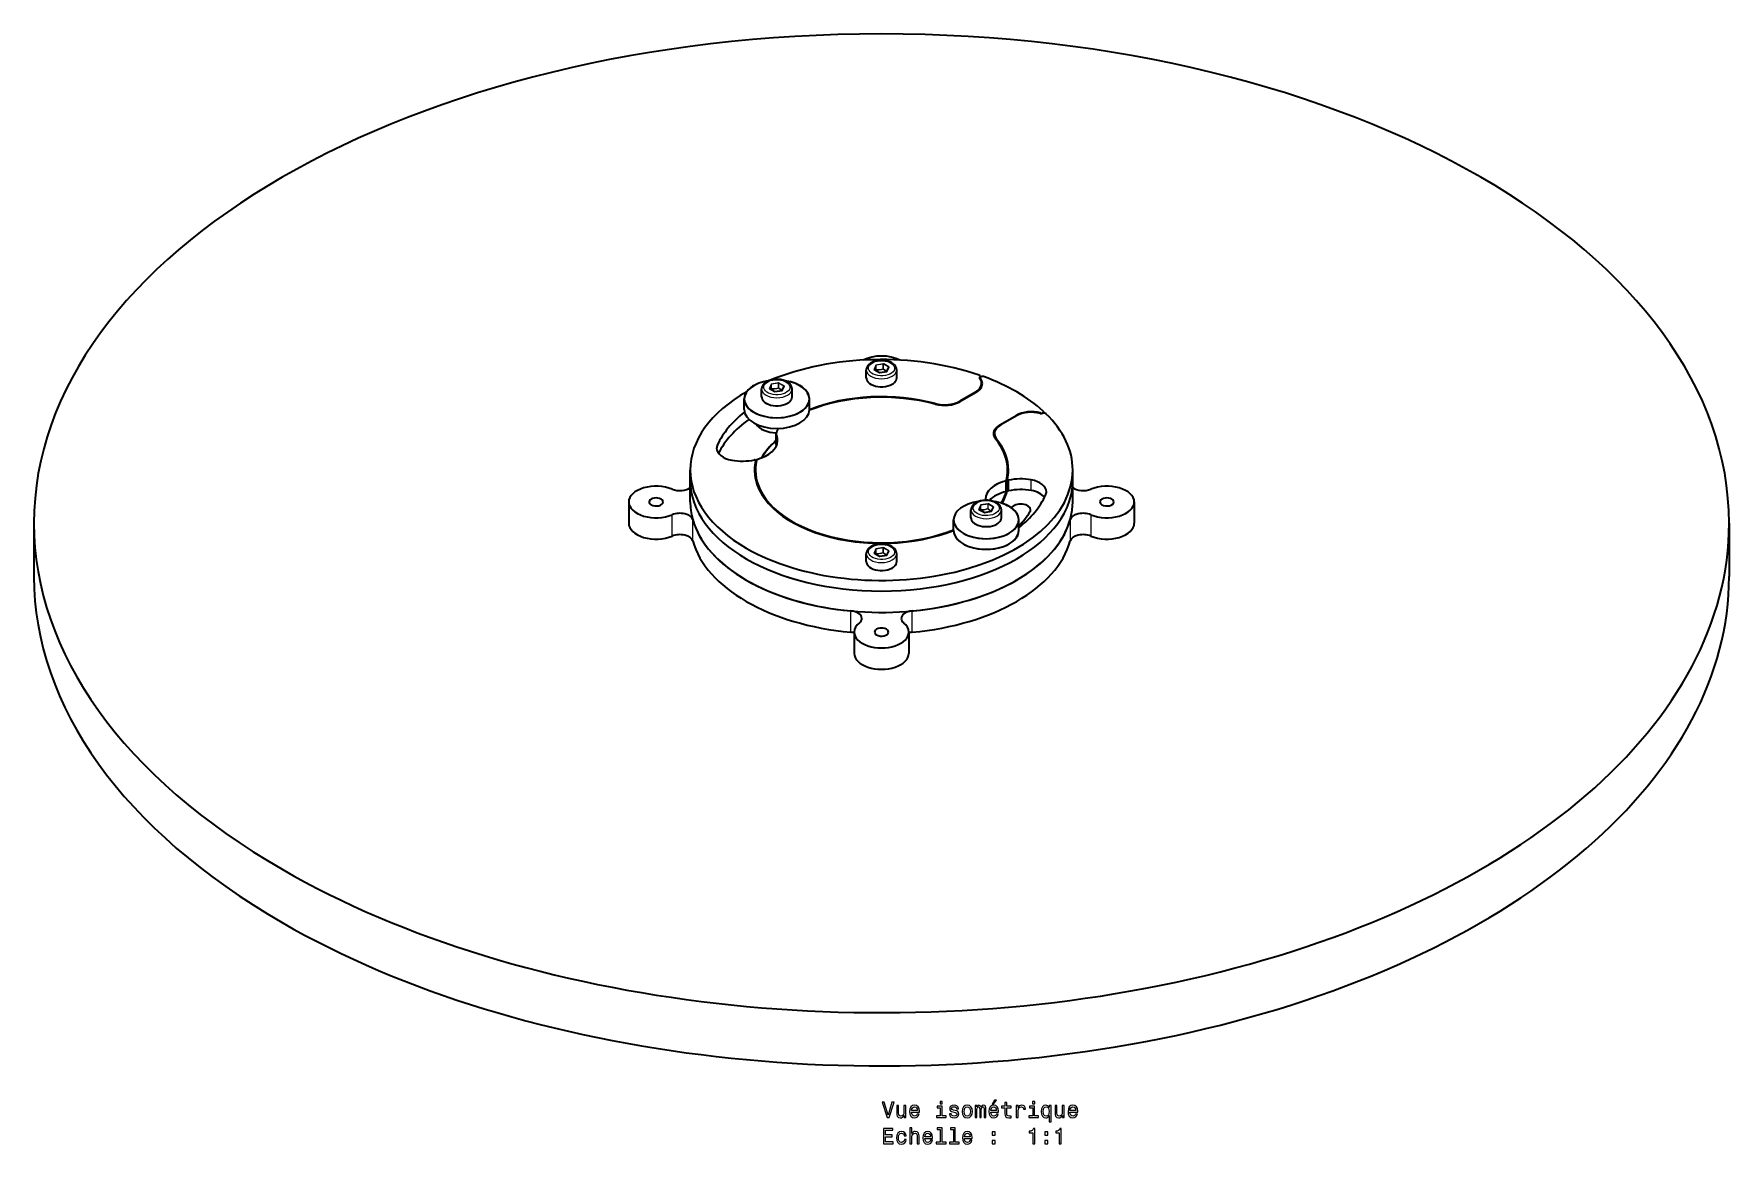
# Model space of a CAD drawing. Extents: x 194 to 4081, y 5 to 1057.
# Drawn here: x 973.5 to 1363.6, y 801.6 to 1057 of the extents above; entities that cross this region are included whole.
import ezdxf

# ---------------------------------------------------------------- set-up
doc = ezdxf.new("R2010")
doc.units = 0

msp = doc.modelspace()

# ---------------------------------------------------------------- linework, layer by layer
at = {"color": 7, "lineweight": 35, "ltscale": 0.044908}
for p, q in [((1165.05, 977.91), (1165.05, 979.7)), ((1172.05, 977.91), (1172.05, 979.7)), ((1196.14, 945.72), (1196.14, 947.52)), ((1172.05, 935.64), (1172.05, 937.43))]:
    msp.add_line(p, q, dxfattribs=at)
at = {"color": 7, "lineweight": 13, "ltscale": 0.025734}
for p, q in [((1167.27, 980.81), (1166.84, 979.88)), ((1167.32, 980.76), (1166.89, 979.83)), ((1169.83, 979.41), (1170.27, 980.35)), ((1143.19, 976.44), (1142.75, 975.5)), ((1145.75, 975.04), (1146.18, 975.97)), ((1191.41, 948.58), (1190.97, 947.64)), ((1193.92, 947.23), (1194.35, 948.16)), ((1167.32, 938.49), (1166.89, 937.56)), ((1169.83, 937.14), (1170.27, 938.08))]:
    msp.add_line(p, q, dxfattribs=at)
at = {"color": 7, "lineweight": 13, "ltscale": 0.034178}
for p, q in [((1166.87, 979.82), (1168.05, 979.14)), ((1170.24, 980.4), (1169.06, 981.09)), ((1142.78, 975.45), (1143.96, 974.77)), ((1146.12, 975.97), (1144.94, 976.65)), ((1146.16, 976.03), (1144.97, 976.71)), ((1194.33, 948.22), (1193.14, 948.9)), ((1190.95, 947.64), (1192.14, 946.95)), ((1166.87, 937.55), (1168.05, 936.87)), ((1170.24, 938.13), (1169.06, 938.82))]:
    msp.add_line(p, q, dxfattribs=at)
at = {"color": 7, "lineweight": 35, "ltscale": 0.000190735}
for p, q in [((1166.89, 979.82), (1166.88, 979.83)), ((1190.98, 947.64), (1190.97, 947.64)), ((1166.89, 937.55), (1166.88, 937.56))]:
    msp.add_line(p, q, dxfattribs=at)
at = {"color": 7, "lineweight": 35, "ltscale": 0.034178}
for p, q in [((1166.89, 979.82), (1168.07, 979.14)), ((1190.98, 947.64), (1192.16, 946.96)), ((1166.89, 937.55), (1168.07, 936.87))]:
    msp.add_line(p, q, dxfattribs=at)
at = {"color": 7, "lineweight": 13, "ltscale": 0.002934}
msp.add_line((1167.32, 979.71), (1167.28, 979.59), dxfattribs=at)
at = {"color": 7, "lineweight": 13, "ltscale": 0.026366}
for p, q in [((1167.32, 979.71), (1167.32, 980.76)), ((1167.36, 979.73), (1167.36, 980.78)), ((1168.97, 979.98), (1168.97, 981.03)), ((1143.23, 975.34), (1143.23, 976.39)), ((1143.27, 975.36), (1143.27, 976.41)), ((1144.89, 975.61), (1144.89, 976.66)), ((1144.94, 975.6), (1144.94, 976.65)), ((1191.44, 947.54), (1191.44, 948.6)), ((1193.06, 947.79), (1193.06, 948.85)), ((1167.36, 937.46), (1167.36, 938.51)), ((1168.97, 937.71), (1168.97, 938.76))]:
    msp.add_line(p, q, dxfattribs=at)
at = {"color": 7, "lineweight": 13, "ltscale": 0.002601}
for p, q in [((1167.35, 979.67), (1167.32, 979.58)), ((1191.44, 947.49), (1191.4, 947.39)), ((1167.35, 937.4), (1167.32, 937.31))]:
    msp.add_line(p, q, dxfattribs=at)
at = {"color": 7, "lineweight": 13, "ltscale": 0.040914}
for p, q in [((1168.96, 981.1), (1167.34, 980.85)), ((1168.97, 981.03), (1167.36, 980.78)), ((1168.15, 979.12), (1169.76, 979.37)), ((1144.87, 976.73), (1143.26, 976.48)), ((1144.89, 976.66), (1143.27, 976.41)), ((1144.06, 974.75), (1145.68, 975)), ((1193.05, 948.92), (1191.43, 948.67)), ((1193.06, 948.85), (1191.44, 948.6)), ((1192.23, 946.94), (1193.85, 947.19)), ((1168.96, 938.83), (1167.34, 938.58)), ((1168.97, 938.76), (1167.36, 938.51)), ((1168.15, 936.85), (1169.76, 937.1))]:
    msp.add_line(p, q, dxfattribs=at)
at = {"color": 7, "lineweight": 35, "ltscale": 0.040914}
for p, q in [((1168.14, 979.13), (1169.76, 979.38)), ((1144.05, 974.76), (1145.67, 975.01)), ((1168.14, 936.86), (1169.76, 937.11))]:
    msp.add_line(p, q, dxfattribs=at)
at = {"color": 7, "lineweight": 13, "ltscale": 0.001325}
msp.add_line((1168.97, 979.98), (1168.99, 979.93), dxfattribs=at)
at = {"color": 7, "lineweight": 13, "ltscale": 0.001083}
msp.add_line((1169.03, 979.9), (1168.99, 979.93), dxfattribs=at)
at = {"color": 7, "lineweight": 13, "ltscale": 0.034175}
for p, q in [((1170.21, 980.34), (1169.02, 981.02)), ((1194.29, 948.16), (1193.11, 948.84)), ((1170.21, 938.07), (1169.02, 938.75))]:
    msp.add_line(p, q, dxfattribs=at)
at = {"color": 7, "lineweight": 13, "ltscale": 0.026364}
for p, q in [((1169.02, 979.97), (1169.02, 981.02)), ((1191.41, 947.52), (1191.41, 948.58)), ((1193.11, 947.79), (1193.11, 948.84)), ((1167.32, 937.44), (1167.32, 938.49)), ((1169.02, 937.7), (1169.02, 938.75))]:
    msp.add_line(p, q, dxfattribs=at)
at = {"color": 7, "lineweight": 13, "ltscale": 0.001072}
for p, q in [((1169.05, 979.94), (1169.02, 979.97)), ((1169.05, 937.67), (1169.02, 937.7))]:
    msp.add_line(p, q, dxfattribs=at)
at = {"color": 7, "lineweight": 35, "ltscale": 0.025734}
for p, q in [((1169.79, 979.39), (1170.22, 980.33)), ((1145.7, 975.02), (1146.14, 975.96)), ((1193.87, 947.21), (1194.31, 948.14)), ((1169.79, 937.12), (1170.22, 938.06))]:
    msp.add_line(p, q, dxfattribs=at)
at = {"color": 7, "lineweight": 13, "ltscale": 0.001213}
for p, q in [((1170.21, 980.29), (1170.21, 980.34)), ((1146.12, 975.92), (1146.12, 975.97)), ((1194.29, 948.11), (1194.29, 948.16)), ((1170.21, 938.02), (1170.21, 938.07))]:
    msp.add_line(p, q, dxfattribs=at)
at = {"color": 7, "lineweight": 35, "ltscale": 0.044907}
for p, q in [((1140.97, 973.54), (1140.97, 975.33)), ((1147.97, 973.54), (1147.97, 975.33)), ((1189.14, 945.72), (1189.14, 947.52)), ((1165.05, 935.64), (1165.05, 937.43))]:
    msp.add_line(p, q, dxfattribs=at)
at = {"color": 7, "lineweight": 13, "ltscale": 0.025736}
for p, q in [((1143.23, 976.39), (1142.8, 975.46)), ((1191.36, 948.63), (1190.93, 947.69)), ((1167.27, 938.54), (1166.84, 937.61))]:
    msp.add_line(p, q, dxfattribs=at)
at = {"color": 7, "lineweight": 35, "ltscale": 0.000191654}
msp.add_line((1142.8, 975.45), (1142.8, 975.46), dxfattribs=at)
at = {"color": 7, "lineweight": 35, "ltscale": 0.034175}
msp.add_line((1142.8, 975.45), (1143.99, 974.77), dxfattribs=at)
at = {"color": 7, "lineweight": 13, "ltscale": 0.002935}
for p, q in [((1143.23, 975.34), (1143.2, 975.22)), ((1191.41, 947.52), (1191.37, 947.41)), ((1167.32, 937.44), (1167.28, 937.33))]:
    msp.add_line(p, q, dxfattribs=at)
at = {"color": 7, "lineweight": 13, "ltscale": 0.0026}
msp.add_line((1143.27, 975.3), (1143.23, 975.2), dxfattribs=at)
at = {"color": 7, "lineweight": 13, "ltscale": 0.001324}
for p, q in [((1144.89, 975.61), (1144.91, 975.56)), ((1193.06, 947.79), (1193.08, 947.74)), ((1168.97, 937.71), (1168.99, 937.66))]:
    msp.add_line(p, q, dxfattribs=at)
at = {"color": 7, "lineweight": 13, "ltscale": 0.001084}
for p, q in [((1144.94, 975.53), (1144.91, 975.56)), ((1169.03, 937.63), (1168.99, 937.66))]:
    msp.add_line(p, q, dxfattribs=at)
at = {"color": 7, "lineweight": 13, "ltscale": 0.001073}
msp.add_line((1144.97, 975.57), (1144.94, 975.6), dxfattribs=at)
at = {"color": 7, "lineweight": 13, "ltscale": 0.010739}
msp.add_line((1191.17, 978.14), (1191.17, 977.71), dxfattribs=at)
at = {"color": 7, "lineweight": 35, "ltscale": 0.017064}
msp.add_line((1191.24, 978.29), (1191.24, 977.61), dxfattribs=at)
at = {"color": 7, "lineweight": 35, "ltscale": 0.008911}
msp.add_line((1191.27, 977.93), (1191.27, 977.57), dxfattribs=at)
at = {"color": 7, "lineweight": 13, "ltscale": 0.007735}
msp.add_line((1191.31, 977.81), (1191.31, 977.5), dxfattribs=at)
at = {"color": 7, "lineweight": 35, "ltscale": 0.020209}
msp.add_line((1191.57, 975.79), (1191.57, 976.6), dxfattribs=at)
at = {"color": 7, "lineweight": 35, "ltscale": 0.061237}
for p, q in [((1136.97, 970.6), (1136.97, 973.05)), ((1151.97, 970.6), (1151.97, 973.05)), ((1212.55, 954.24), (1212.55, 956.69)), ((1197.25, 951.78), (1197.25, 954.23)), ((1197.51, 954.46), (1197.51, 952.01)), ((1185.14, 942.78), (1185.14, 945.23)), ((1185.14, 942.78), (1185.14, 945.23)), ((1200.14, 942.78), (1200.14, 945.23)), ((1200.14, 942.78), (1200.14, 945.23))]:
    msp.add_line(p, q, dxfattribs=at)
at = {"color": 7, "lineweight": 35, "ltscale": 0.061218}
msp.add_line((1136.97, 970.6), (1136.97, 973.04), dxfattribs=at)
at = {"color": 7, "lineweight": 35, "ltscale": 0.061255}
msp.add_line((1151.97, 970.6), (1151.97, 973.05), dxfattribs=at)
at = {"color": 7, "lineweight": 13, "ltscale": 0.003188}
msp.add_line((1180.9, 971.98), (1180.9, 971.85), dxfattribs=at)
at = {"color": 7, "lineweight": 35, "ltscale": 0.104427}
for p, q in [((1190.17, 974.64), (1186.55, 972.55)), ((1199.64, 969.17), (1196.02, 967.08))]:
    msp.add_line(p, q, dxfattribs=at)
at = {"color": 7, "lineweight": 13, "ltscale": 0.004074}
msp.add_line((1186.55, 972.55), (1186.55, 972.39), dxfattribs=at)
at = {"color": 7, "lineweight": 35, "ltscale": 0.107291}
msp.add_line((1190.31, 974.56), (1186.59, 972.41), dxfattribs=at)
at = {"color": 7, "lineweight": 13, "ltscale": 0.004083}
for p, q in [((1190.17, 974.64), (1190.17, 974.48)), ((1199.5, 969.25), (1199.5, 969.09))]:
    msp.add_line(p, q, dxfattribs=at)
at = {"color": 7, "lineweight": 35, "ltscale": 0.107292}
msp.add_line((1195.78, 967.1), (1199.5, 969.25), dxfattribs=at)
at = {"color": 7, "lineweight": 13, "ltscale": 0.003088}
msp.add_line((1205.13, 969.83), (1205.13, 969.71), dxfattribs=at)
at = {"color": 7, "lineweight": 35, "ltscale": 0.007793}
msp.add_line((1205.84, 970.09), (1205.84, 969.78), dxfattribs=at)
at = {"color": 7, "lineweight": 35, "ltscale": 0.061238}
for p, q in [((1144.35, 962.56), (1144.35, 965.01)), ((1124.55, 954.24), (1124.55, 956.69))]:
    msp.add_line(p, q, dxfattribs=at)
at = {"color": 7, "lineweight": 13, "ltscale": 0.049371}
msp.add_line((1144.46, 962.43), (1144.46, 964.4), dxfattribs=at)
at = {"color": 7, "lineweight": 35, "ltscale": 0.021513}
msp.add_line((1194.56, 964.18), (1194.56, 965.04), dxfattribs=at)
at = {"color": 7, "lineweight": 13, "ltscale": 0.006941}
msp.add_line((1195.03, 963.54), (1195.03, 963.82), dxfattribs=at)
at = {"color": 7, "lineweight": 13, "ltscale": 0.004335}
msp.add_line((1195.78, 966.93), (1195.78, 967.1), dxfattribs=at)
at = {"color": 7, "lineweight": 13, "ltscale": 0.03683}
msp.add_line((1130.78, 960.97), (1130.78, 962.44), dxfattribs=at)
at = {"color": 7, "lineweight": 35, "ltscale": 0.049246}
msp.add_line((1139.54, 954.72), (1139.54, 956.69), dxfattribs=at)
at = {"color": 7, "lineweight": 35, "ltscale": 0.030176}
msp.add_line((1139.59, 958.92), (1139.59, 957.71), dxfattribs=at)
at = {"color": 7, "lineweight": 13, "ltscale": 0.030209}
msp.add_line((1139.59, 958.9), (1139.59, 957.69), dxfattribs=at)
at = {"color": 7, "lineweight": 35, "ltscale": 0.049207}
msp.add_line((1197.57, 954.72), (1197.57, 956.69), dxfattribs=at)
at = {"color": 7, "lineweight": 35, "ltscale": 0.122475}
for p, q in [((1124.55, 949.34), (1124.55, 954.24)), ((1212.55, 949.34), (1212.55, 954.24)), ((1110.39, 949.34), (1110.39, 944.44)), ((1226.71, 949.34), (1226.71, 944.44)), ((1162.25, 919.4), (1162.25, 914.5)), ((1174.85, 919.4), (1174.85, 914.5))]:
    msp.add_line(p, q, dxfattribs=at)
at = {"color": 7, "lineweight": 13, "ltscale": 0.061237}
for p, q in [((1197.78, 954.36), (1197.78, 951.91)), ((1202.98, 951.98), (1202.98, 954.43))]:
    msp.add_line(p, q, dxfattribs=at)
at = {"color": 7, "lineweight": 13, "ltscale": 0.001086}
msp.add_line((1193.11, 947.72), (1193.08, 947.74), dxfattribs=at)
at = {"color": 7, "lineweight": 13, "ltscale": 0.001074}
msp.add_line((1193.14, 947.76), (1193.11, 947.79), dxfattribs=at)
at = {"color": 7, "lineweight": 35, "ltscale": 0.306186}
msp.add_line((973.55, 944.44), (973.55, 932.19), dxfattribs=at)
at = {"color": 7, "lineweight": 13, "ltscale": 0.122475}
for p, q in [((1120.4, 941.5), (1120.4, 946.4)), ((1125.12, 940.38), (1125.12, 945.27)), ((1211.99, 945.27), (1211.99, 940.38)), ((1216.71, 946.4), (1216.71, 941.5)), ((1161.51, 919.37), (1161.51, 924.27)), ((1175.6, 919.37), (1175.6, 924.27))]:
    msp.add_line(p, q, dxfattribs=at)
at = {"color": 7, "lineweight": 35, "ltscale": 0.040911}
msp.add_line((1192.22, 946.95), (1193.84, 947.2), dxfattribs=at)
at = {"color": 7, "lineweight": 35, "ltscale": 0.306187}
msp.add_line((1363.55, 944.45), (1363.55, 932.2), dxfattribs=at)
at = {"color": 7, "lineweight": 35}
for points in [[(1172.05, 979.7), (1172.02, 980.02), (1171.94, 980.28), (1171.77, 980.59), (1171.54, 980.89), (1171.27, 981.13), (1170.95, 981.34), (1170.51, 981.57), (1170.01, 981.74), (1169.48, 981.86), (1168.93, 981.92), (1168.37, 981.93), (1167.81, 981.89), (1167.27, 981.79), (1166.77, 981.63), (1166.3, 981.42), (1165.96, 981.22), (1165.67, 980.99), (1165.42, 980.72), (1165.23, 980.42)], [(1147.97, 975.33), (1147.93, 975.65), (1147.85, 975.91), (1147.69, 976.22), (1147.45, 976.52), (1147.19, 976.76), (1146.87, 976.97), (1146.42, 977.2), (1145.92, 977.37), (1145.4, 977.49), (1144.84, 977.55), (1144.28, 977.56), (1143.73, 977.51), (1143.19, 977.41), (1142.68, 977.26), (1142.21, 977.05), (1141.88, 976.85), (1141.58, 976.62), (1141.33, 976.34), (1141.14, 976.05)], [(1165.05, 977.91), (1165.08, 977.64), (1165.18, 977.36), (1165.34, 977.09), (1165.56, 976.84), (1165.83, 976.6), (1166.15, 976.4), (1166.62, 976.18), (1167.14, 976.02), (1167.69, 975.91), (1168.28, 975.85), (1168.86, 975.85), (1169.45, 975.91), (1170, 976.03), (1170.52, 976.2), (1170.98, 976.41), (1171.3, 976.62), (1171.57, 976.85), (1171.78, 977.11), (1171.9, 977.31)], [(1140.97, 973.54), (1141, 973.27), (1141.09, 972.99), (1141.25, 972.72), (1141.47, 972.46), (1141.74, 972.23), (1142.07, 972.03), (1142.53, 971.81), (1143.05, 971.65), (1143.61, 971.53), (1144.19, 971.48), (1144.78, 971.48), (1145.36, 971.54), (1145.92, 971.66), (1146.43, 971.82), (1146.89, 972.04), (1147.21, 972.25), (1147.48, 972.48), (1147.7, 972.74), (1147.82, 972.94)], [(1196.14, 947.52), (1196.1, 947.84), (1196.03, 948.09), (1195.86, 948.41), (1195.62, 948.7), (1195.36, 948.94), (1195.04, 949.16), (1194.59, 949.38), (1194.1, 949.56), (1193.57, 949.67), (1193.02, 949.74), (1192.45, 949.75), (1191.9, 949.7), (1191.36, 949.6), (1190.85, 949.45), (1190.39, 949.24), (1190.05, 949.04), (1189.76, 948.8), (1189.51, 948.53), (1189.31, 948.23)], [(1189.14, 945.72), (1189.17, 945.46), (1189.26, 945.17), (1189.42, 944.9), (1189.64, 944.65), (1189.92, 944.42), (1190.24, 944.22), (1190.7, 944), (1191.22, 943.84), (1191.78, 943.72), (1192.36, 943.67), (1192.95, 943.67), (1193.53, 943.73), (1194.09, 943.84), (1194.6, 944.01), (1195.06, 944.23), (1195.38, 944.44), (1195.65, 944.67), (1195.87, 944.92), (1195.99, 945.12)], [(1172.05, 937.43), (1172.02, 937.75), (1171.94, 938.01), (1171.77, 938.32), (1171.54, 938.62), (1171.27, 938.86), (1170.95, 939.07), (1170.51, 939.3), (1170.01, 939.47), (1169.48, 939.59), (1168.93, 939.65), (1168.37, 939.66), (1167.81, 939.62), (1167.27, 939.52), (1166.77, 939.36), (1166.3, 939.16), (1165.96, 938.95), (1165.67, 938.72), (1165.42, 938.45), (1165.23, 938.15)], [(1165.05, 935.64), (1165.08, 935.37), (1165.18, 935.09), (1165.34, 934.82), (1165.56, 934.57), (1165.83, 934.34), (1166.15, 934.13), (1166.62, 933.92), (1167.14, 933.75), (1167.69, 933.64), (1168.28, 933.58), (1168.86, 933.58), (1169.45, 933.64), (1170, 933.76), (1170.52, 933.93), (1170.98, 934.14), (1171.3, 934.35), (1171.57, 934.58), (1171.78, 934.84), (1171.9, 935.04)]]:
    msp.add_lwpolyline(points, dxfattribs=at)
at = {"color": 7, "lineweight": 13}
for points in [[(1168.99, 979.93), (1168.49, 979.76), (1168.01, 979.68), (1167.69, 979.66), (1167.35, 979.67)], [(1168.97, 979.98), (1168.59, 979.84), (1168.17, 979.75), (1167.75, 979.71), (1167.36, 979.73)], [(1169.03, 979.9), (1169.4, 979.6), (1169.77, 979.38)], [(1169.05, 979.94), (1169.22, 979.8), (1169.55, 979.56), (1169.8, 979.42)], [(1144.89, 975.61), (1144.5, 975.47), (1144.08, 975.38), (1143.66, 975.34), (1143.27, 975.36)], [(1144.91, 975.56), (1144.41, 975.39), (1143.92, 975.3), (1143.6, 975.29), (1143.27, 975.3)], [(1144.94, 975.53), (1145.32, 975.23), (1145.69, 975.01)], [(1144.97, 975.57), (1145.13, 975.43), (1145.46, 975.19), (1145.72, 975.05)], [(1193.06, 947.79), (1192.67, 947.66), (1192.25, 947.56), (1191.83, 947.53), (1191.44, 947.54)], [(1193.08, 947.74), (1192.58, 947.58), (1192.1, 947.49), (1191.77, 947.48), (1191.44, 947.49)], [(1193.14, 947.76), (1193.3, 947.62), (1193.63, 947.38), (1193.89, 947.24)], [(1193.11, 947.72), (1193.49, 947.42), (1193.86, 947.2)], [(1168.99, 937.66), (1168.49, 937.49), (1168.01, 937.41), (1167.69, 937.39), (1167.35, 937.4)], [(1168.97, 937.71), (1168.59, 937.57), (1168.17, 937.48), (1167.75, 937.44), (1167.36, 937.46)], [(1169.03, 937.63), (1169.4, 937.33), (1169.77, 937.11)], [(1169.05, 937.67), (1169.22, 937.53), (1169.55, 937.29), (1169.8, 937.15)]]:
    msp.add_lwpolyline(points, dxfattribs=at)
for points in [[(1170.95, 811.26), (1170.07, 808.28), (1169.17, 811.26), (1168.69, 811.26), (1169.82, 807.75), (1170.32, 807.75), (1171.43, 811.26)], [(1182.54, 811.38), (1182.07, 811.38), (1182.07, 810.87), (1182.54, 810.87)], [(1194.01, 810.83), (1194.31, 810.83), (1195.01, 811.69), (1194.52, 811.69)], [(1203.8, 811.38), (1203.33, 811.38), (1203.33, 810.87), (1203.8, 810.87)], [(1174.15, 810.46), (1173.71, 810.46), (1173.71, 808.9), (1173.66, 808.54), (1173.51, 808.27), (1173.28, 808.11), (1172.99, 808.06), (1172.75, 808.1), (1172.6, 808.22), (1172.51, 808.43), (1172.49, 808.72), (1172.49, 810.46), (1172.05, 810.46), (1172.05, 808.68), (1172.06, 808.32), (1172.16, 808.03), (1172.45, 807.75), (1172.92, 807.66), (1173.17, 807.69), (1173.39, 807.79), (1173.58, 807.94), (1173.73, 808.17), (1173.73, 807.75), (1174.15, 807.75)], [(1175.49, 808.98), (1177.26, 808.98), (1177.27, 809.19), (1177.19, 809.77), (1176.97, 810.2), (1176.61, 810.46), (1176.14, 810.56), (1175.68, 810.46), (1175.33, 810.18), (1175.1, 809.72), (1175.02, 809.11), (1175.1, 808.49), (1175.33, 808.04), (1175.67, 807.75), (1176.13, 807.66), (1176.52, 807.72), (1176.84, 807.9), (1177.08, 808.17), (1177.22, 808.53), (1176.78, 808.53), (1176.69, 808.33), (1176.56, 808.18), (1176.18, 808.06), (1175.9, 808.11), (1175.68, 808.29), (1175.54, 808.58), (1175.49, 808.97)], [(1175.49, 809.35), (1175.54, 809.7), (1175.68, 809.96), (1175.89, 810.11), (1176.16, 810.17), (1176.43, 810.11), (1176.63, 809.96), (1176.76, 809.7), (1176.8, 809.35)], [(1182.53, 808.13), (1182.53, 810.37), (1181.39, 810.37), (1181.39, 809.99), (1182.08, 809.99), (1182.08, 808.13), (1181.18, 808.13), (1181.18, 807.75), (1183.45, 807.75), (1183.45, 808.13)], [(1185.53, 809.33), (1185.1, 809.43), (1184.79, 809.55), (1184.68, 809.79), (1184.71, 809.95), (1184.82, 810.07), (1184.99, 810.15), (1185.24, 810.18), (1185.47, 810.15), (1185.66, 810.06), (1185.78, 809.92), (1185.83, 809.74), (1186.26, 809.74), (1186.26, 809.75), (1186.19, 810.08), (1185.98, 810.34), (1185.66, 810.5), (1185.24, 810.56), (1184.81, 810.5), (1184.49, 810.33), (1184.3, 810.08), (1184.24, 809.77), (1184.28, 809.47), (1184.42, 809.26), (1184.66, 809.11), (1184.99, 809), (1185.49, 808.88), (1185.79, 808.75), (1185.87, 808.65), (1185.9, 808.5), (1185.86, 808.31), (1185.74, 808.17), (1185.54, 808.08), (1185.28, 808.05), (1185, 808.08), (1184.8, 808.19), (1184.66, 808.36), (1184.61, 808.6), (1184.18, 808.6), (1184.25, 808.19), (1184.45, 807.9), (1184.78, 807.72), (1185.24, 807.66), (1185.71, 807.72), (1186.06, 807.9), (1186.27, 808.18), (1186.35, 808.55), (1186.29, 808.87), (1186.13, 809.09), (1185.88, 809.23)], [(1187.11, 809.11), (1187.19, 808.49), (1187.42, 808.04), (1187.79, 807.75), (1188.29, 807.66), (1188.78, 807.75), (1189.14, 808.03), (1189.38, 808.49), (1189.46, 809.11), (1189.38, 809.72), (1189.14, 810.18), (1188.78, 810.46), (1188.29, 810.56), (1187.79, 810.46), (1187.42, 810.18), (1187.19, 809.72)], [(1187.57, 809.11), (1187.61, 809.57), (1187.75, 809.89), (1187.98, 810.09), (1188.29, 810.17), (1188.59, 810.09), (1188.82, 809.9), (1188.96, 809.57), (1189.01, 809.11), (1188.96, 808.65), (1188.82, 808.32), (1188.59, 808.12), (1188.29, 808.05), (1187.98, 808.12), (1187.75, 808.32), (1187.61, 808.65)], [(1190.1, 807.75), (1190.51, 807.75), (1190.51, 809.57), (1190.54, 809.84), (1190.61, 810.03), (1190.73, 810.15), (1190.88, 810.2), (1191, 810.16), (1191.08, 810.05), (1191.12, 809.88), (1191.14, 809.66), (1191.14, 807.75), (1191.52, 807.75), (1191.52, 809.57), (1191.55, 809.83), (1191.62, 810.03), (1191.74, 810.15), (1191.89, 810.2), (1192.01, 810.16), (1192.09, 810.05), (1192.15, 809.66), (1192.15, 807.75), (1192.55, 807.75), (1192.55, 809.63), (1192.53, 810.01), (1192.45, 810.31), (1192.29, 810.49), (1192.02, 810.56), (1191.72, 810.46), (1191.48, 810.17), (1191.29, 810.45), (1190.98, 810.56), (1190.69, 810.46), (1190.5, 810.18), (1190.5, 810.46), (1190.1, 810.46)], [(1193.7, 808.98), (1195.48, 808.98), (1195.48, 809.19), (1195.4, 809.77), (1195.18, 810.2), (1194.83, 810.46), (1194.36, 810.56), (1193.9, 810.46), (1193.55, 810.18), (1193.32, 809.72), (1193.24, 809.11), (1193.32, 808.49), (1193.54, 808.04), (1193.89, 807.75), (1194.34, 807.66), (1194.74, 807.72), (1195.06, 807.9), (1195.3, 808.17), (1195.43, 808.53), (1194.99, 808.53), (1194.9, 808.33), (1194.77, 808.18), (1194.4, 808.06), (1194.11, 808.11), (1193.9, 808.29), (1193.75, 808.58), (1193.7, 808.97)], [(1193.7, 809.35), (1193.76, 809.7), (1193.9, 809.96), (1194.1, 810.11), (1194.37, 810.17), (1194.64, 810.11), (1194.85, 809.96), (1194.97, 809.7), (1195.02, 809.35)], [(1196.95, 809.99), (1196.95, 808.64), (1196.98, 808.2), (1197.12, 807.9), (1197.4, 807.72), (1197.88, 807.66), (1198.4, 807.68), (1198.4, 808.07), (1198.02, 808.04), (1197.67, 808.08), (1197.49, 808.2), (1197.41, 808.42), (1197.39, 808.71), (1197.39, 809.99), (1198.4, 809.99), (1198.4, 810.37), (1197.39, 810.37), (1197.39, 811.16), (1196.95, 811.16), (1196.95, 810.37), (1196.18, 810.37), (1196.18, 809.99)], [(1199.55, 807.75), (1200, 807.75), (1200, 809.3), (1200.04, 809.68), (1200.18, 809.94), (1200.4, 810.1), (1200.7, 810.16), (1200.92, 810.13), (1201.09, 810.02), (1201.19, 809.85), (1201.22, 809.62), (1201.67, 809.62), (1201.61, 810.03), (1201.45, 810.32), (1201.17, 810.5), (1200.79, 810.56), (1200.53, 810.52), (1200.31, 810.42), (1200.11, 810.25), (1199.96, 810.01), (1199.96, 810.46), (1199.55, 810.46)], [(1203.78, 808.13), (1203.78, 810.37), (1202.64, 810.37), (1202.64, 809.99), (1203.34, 809.99), (1203.34, 808.13), (1202.43, 808.13), (1202.43, 807.75), (1204.7, 807.75), (1204.7, 808.13)], [(1207.12, 810.04), (1206.97, 810.27), (1206.79, 810.43), (1206.58, 810.52), (1206.35, 810.56), (1205.92, 810.46), (1205.59, 810.18), (1205.37, 809.72), (1205.29, 809.11), (1205.37, 808.5), (1205.59, 808.04), (1205.92, 807.75), (1206.35, 807.66), (1206.58, 807.69), (1206.79, 807.77), (1206.96, 807.93), (1207.12, 808.17), (1207.12, 806.71), (1207.57, 806.71), (1207.57, 810.46), (1207.12, 810.46)], [(1205.75, 809.11), (1205.79, 809.56), (1205.93, 809.89), (1206.15, 810.09), (1206.42, 810.16), (1206.72, 810.09), (1206.94, 809.89), (1207.07, 809.57), (1207.12, 809.11), (1207.07, 808.65), (1206.94, 808.32), (1206.72, 808.12), (1206.42, 808.06), (1206.15, 808.12), (1205.93, 808.32), (1205.79, 808.66)], [(1210.58, 810.46), (1210.14, 810.46), (1210.14, 808.9), (1210.09, 808.54), (1209.94, 808.27), (1209.72, 808.11), (1209.42, 808.06), (1209.18, 808.1), (1209.03, 808.22), (1208.94, 808.43), (1208.92, 808.72), (1208.92, 810.46), (1208.48, 810.46), (1208.48, 808.68), (1208.5, 808.32), (1208.59, 808.03), (1208.88, 807.75), (1209.35, 807.66), (1209.6, 807.69), (1209.82, 807.79), (1210.01, 807.94), (1210.16, 808.17), (1210.16, 807.75), (1210.58, 807.75)], [(1211.92, 808.98), (1213.7, 808.98), (1213.7, 809.19), (1213.62, 809.77), (1213.4, 810.2), (1213.04, 810.46), (1212.58, 810.56), (1212.12, 810.46), (1211.76, 810.18), (1211.54, 809.72), (1211.46, 809.11), (1211.53, 808.49), (1211.76, 808.04), (1212.11, 807.75), (1212.56, 807.66), (1212.95, 807.72), (1213.28, 807.9), (1213.51, 808.17), (1213.65, 808.53), (1213.21, 808.53), (1213.12, 808.33), (1212.99, 808.18), (1212.62, 808.06), (1212.33, 808.11), (1212.11, 808.29), (1211.97, 808.58), (1211.92, 808.97)], [(1211.92, 809.35), (1211.98, 809.7), (1212.11, 809.96), (1212.32, 810.11), (1212.59, 810.17), (1212.86, 810.11), (1213.06, 809.96), (1213.19, 809.7), (1213.24, 809.35)], [(1169.01, 801.71), (1171.23, 801.71), (1171.23, 802.13), (1169.48, 802.13), (1169.48, 803.32), (1171.04, 803.32), (1171.04, 803.74), (1169.48, 803.74), (1169.48, 804.78), (1171.19, 804.78), (1171.19, 805.21), (1169.01, 805.21)], [(1173.79, 803.52), (1174.23, 803.52), (1174.14, 803.92), (1173.92, 804.24), (1173.58, 804.44), (1173.14, 804.51), (1172.66, 804.41), (1172.29, 804.13), (1172.06, 803.67), (1171.98, 803.05), (1172.05, 802.44), (1172.28, 801.99), (1172.64, 801.71), (1173.13, 801.61), (1173.56, 801.69), (1173.9, 801.9), (1174.13, 802.23), (1174.23, 802.68), (1173.81, 802.68), (1173.73, 802.39), (1173.59, 802.18), (1173.39, 802.05), (1173.14, 802.01), (1172.83, 802.08), (1172.61, 802.28), (1172.48, 802.61), (1172.43, 803.07), (1172.48, 803.52), (1172.62, 803.85), (1172.84, 804.05), (1173.14, 804.12), (1173.4, 804.08), (1173.6, 803.96), (1173.73, 803.77)], [(1175.1, 801.71), (1175.54, 801.71), (1175.54, 803.27), (1175.59, 803.63), (1175.73, 803.89), (1175.96, 804.05), (1176.26, 804.11), (1176.51, 804.06), (1176.66, 803.93), (1176.73, 803.7), (1176.76, 803.4), (1176.76, 801.71), (1177.2, 801.71), (1177.2, 803.49), (1177.18, 803.85), (1177.09, 804.14), (1176.79, 804.42), (1176.33, 804.51), (1176.08, 804.48), (1175.86, 804.38), (1175.68, 804.23), (1175.54, 804.02), (1175.54, 805.33), (1175.1, 805.33)], [(1178.52, 802.93), (1180.3, 802.93), (1180.3, 803.14), (1180.22, 803.72), (1180, 804.15), (1179.65, 804.42), (1179.18, 804.51), (1178.72, 804.41), (1178.37, 804.13), (1178.14, 803.67), (1178.06, 803.06), (1178.14, 802.44), (1178.36, 801.99), (1178.71, 801.71), (1179.16, 801.61), (1179.56, 801.68), (1179.88, 801.85), (1180.12, 802.12), (1180.25, 802.48), (1179.81, 802.48), (1179.72, 802.28), (1179.59, 802.13), (1179.22, 802.01), (1178.93, 802.07), (1178.72, 802.24), (1178.57, 802.53), (1178.52, 802.92)], [(1178.52, 803.31), (1178.58, 803.65), (1178.72, 803.91), (1178.92, 804.07), (1179.19, 804.12), (1179.46, 804.07), (1179.67, 803.91), (1179.79, 803.65), (1179.84, 803.31)], [(1182.05, 804.96), (1182.05, 802.08), (1181.14, 802.08), (1181.14, 801.71), (1183.41, 801.71), (1183.41, 802.08), (1182.5, 802.08), (1182.5, 805.33), (1181.36, 805.33), (1181.36, 804.96)], [(1185.09, 804.96), (1185.09, 802.08), (1184.18, 802.08), (1184.18, 801.71), (1186.44, 801.71), (1186.44, 802.08), (1185.53, 802.08), (1185.53, 805.33), (1184.39, 805.33), (1184.39, 804.96)], [(1187.63, 802.93), (1189.41, 802.93), (1189.41, 803.14), (1189.33, 803.72), (1189.11, 804.15), (1188.76, 804.42), (1188.29, 804.51), (1187.83, 804.41), (1187.48, 804.13), (1187.25, 803.67), (1187.17, 803.06), (1187.24, 802.44), (1187.47, 801.99), (1187.82, 801.71), (1188.27, 801.61), (1188.67, 801.68), (1188.99, 801.85), (1189.23, 802.12), (1189.36, 802.48), (1188.92, 802.48), (1188.83, 802.28), (1188.7, 802.13), (1188.33, 802.01), (1188.04, 802.07), (1187.82, 802.24), (1187.68, 802.53), (1187.63, 802.92)], [(1187.63, 803.31), (1187.69, 803.65), (1187.82, 803.91), (1188.03, 804.07), (1188.3, 804.12), (1188.57, 804.07), (1188.78, 803.91), (1188.9, 803.65), (1188.95, 803.31)], [(1194.01, 803.66), (1194.71, 803.66), (1194.71, 804.42), (1194.01, 804.42)], [(1203.38, 801.71), (1203.84, 801.71), (1203.84, 805.23), (1203.49, 805.23), (1203.4, 804.93), (1203.22, 804.72), (1202.94, 804.6), (1202.56, 804.56), (1202.56, 804.2), (1203.38, 804.2)], [(1206.16, 803.66), (1206.85, 803.66), (1206.85, 804.42), (1206.16, 804.42)], [(1209.45, 801.71), (1209.91, 801.71), (1209.91, 805.23), (1209.56, 805.23), (1209.47, 804.93), (1209.29, 804.72), (1209.01, 804.6), (1208.63, 804.56), (1208.63, 804.2), (1209.45, 804.2)], [(1194.01, 801.71), (1194.71, 801.71), (1194.71, 802.46), (1194.01, 802.46)], [(1206.16, 801.71), (1206.85, 801.71), (1206.85, 802.46), (1206.16, 802.46)]]:
    msp.add_lwpolyline(points, close=True, dxfattribs=at)
at = {"color": 7, "lineweight": 35}
for centre, radius, start, end in [((1166.62, 979.69), 1.57, 152.575, 179.6882), ((1168.12, 979.23), 0.106, 244.7011, 280.1215), ((1169.75, 979.44), 0.0644, 275.0056, 307.6149), ((1142.54, 975.32), 1.57, 152.575, 179.6882), ((1145.66, 975.07), 0.0644, 275.0056, 307.6149), ((1170.74, 977.92), 1.31, 332.4091, 359.5703), ((1144.03, 974.86), 0.106, 244.7011, 280.1215), ((1146.66, 973.54), 1.31, 332.4091, 359.5703), ((1190.71, 947.51), 1.57, 152.575, 179.6882), ((1192.21, 947.05), 0.106, 244.7011, 280.1215), ((1193.84, 947.26), 0.0644, 275.0056, 307.6149), ((1194.83, 945.73), 1.31, 332.4091, 359.5703), ((1166.62, 937.42), 1.57, 152.575, 179.6882), ((1168.12, 936.96), 0.106, 244.7011, 280.1215), ((1169.75, 937.17), 0.0644, 275.0056, 307.6149), ((1170.74, 935.65), 1.31, 332.4091, 359.5703)]:
    msp.add_arc(centre, radius, start, end, dxfattribs=at)
at = {"color": 7, "lineweight": 13}
for centre in [(1167.37, 979.72), (1143.28, 975.35), (1191.45, 947.54), (1167.37, 937.45)]:
    msp.add_arc(centre, 0.0484, 196.6983, 251.7895, dxfattribs=at)
at = {"color": 7, "lineweight": 35}
for centre, major_axis, start_param, end_param in [((1168.55, 944.44), (-195, 0), 3.141633, 6.283225), ((1168.55, 956.69), (44, 0), 1.035512, 2.191648), ((1168.55, 979.28), (6.3, 0), 0.833288, 2.308305), ((1144.47, 973.05), (7.5, 0), 1.817269, 3.141593), ((1144.47, 973.05), (7.5, 0), 2.160015, 3.141763), ((1144.47, 973.05), (7.5, 0), 1.817269, 2.160015), ((1144.47, 973.05), (7.5, 0), 0.00017, 1.324321), ((1144.47, 973.05), (7.5, 0), 0.785398, 1.324321), ((1144.47, 973.05), (7.5, 0), 0, 0.785398), ((1186.77, 976.6), (4.8, 0), 5.497787, 6.283186), ((1186.77, 976.6), (5, 0), 5.497787, 6.283186), ((1190.74, 978.29), (0.5, 0), 0, 1.035512), ((1191.77, 977.93), (0.7, 0), 2.592515, 3.141593), ((1191.77, 977.93), (0.7, 0), 3.141593, 3.574312), ((1186.77, 976.6), (4.8, 0), 0, 0.432719), ((1190.74, 978.29), (0.5, 0), 5.734108, 6.283185), ((1191.77, 977.93), (0.5, 0), 1.007925, 3.141593), ((1191.77, 977.93), (0.5, 0), 3.141593, 3.574312), ((1186.77, 976.6), (5, 0), 0, 0.432719), ((1168.55, 956.69), (44, 0), 0.562871, 1.007925), ((1168.55, 956.69), (44, 0), 2.352814, 3.14163), ((1144.47, 973.05), (7.5, 0), 3.141763, 6.283356), ((1144.47, 973.05), (7.5, 0), 3.141593, 6.283185), ((1168.55, 956.69), (29.01, 0), 1.130303, 2.179884), ((1168.55, 956.69), (29.21, 0), 1.134418, 2.17459), ((1183.01, 974.59), (5, 0), 4.27601, 5.497787), ((1183.06, 974.45), (5, 0), 4.271896, 5.497787), ((1168.55, 956.69), (39.06, 0), 2.509595, 2.883566), ((1168.55, 954.24), (39.06, 0), 2.466231, 2.858484), ((1168.55, 954.24), (39.06, 0), 2.466231, 2.858484), ((1144.47, 970.6), (7.5, 0), 3.141592, 6.283184), ((1144.47, 970.6), (7.5, 0), 3.141593, 6.283185), ((1144.47, 968.15), (5, 0), 3.459208, 4.692488), ((1144.47, 968.15), (5, 0), 3.459208, 4.692488), ((1203.04, 967.21), (5, 0), 1.138077, 2.356194), ((1203.04, 967.21), (4.8, 0), 1.138077, 2.356194), ((1205.34, 970.09), (0.7, 0), 4.27967, 5.261467), ((1205.34, 970.09), (0.5, 0), 4.27967, 6.283185), ((1205.97, 969.5), (0.5, 0), 0.535284, 2.119874), ((1205.34, 970.09), (0.5, 0), 6.283185, 6.846057), ((1168.55, 956.69), (44, 0), 0.000034, 0.535284), ((1136.54, 963.42), (8.1, 0), 5.133329, 6.283108), ((1168.55, 954.24), (29.06, 0), 2.554968, 2.823273), ((1168.55, 954.24), (29.01, 0), 2.557566, 2.821105), ((1149.35, 965.01), (5, 0), 2.691593, 3.141603), ((1149.35, 965.01), (5, 0), 3.141603, 3.354337), ((1136.54, 963.42), (8.1, 0), 6.283108, 6.495929), ((1199.32, 965.06), (5, 0), 2.356194, 3.141593), ((1199.32, 965.06), (5, 0), 3.141593, 3.582086), ((1199.56, 965.04), (5, 0), 2.356194, 3.141593), ((1199.56, 965.04), (5, 0), 3.141593, 3.577971), ((1168.55, 956.69), (29.01, 0), 6.283067, 6.723678), ((1168.55, 956.69), (29.21, 0), 6.283092, 6.719564), ((1135.62, 961.71), (5, 0), 2.883566, 3.14167), ((1135.62, 961.71), (5, 0), 3.14167, 4.408843), ((1149.35, 962.56), (5, 0), 3.141603, 3.255793), ((1168.55, 956.69), (44, 0), 3.14163, 3.926991), ((1136.54, 963.42), (8.1, 0), 4.408843, 5.062822), ((1168.55, 956.69), (44, 0), 3.926991, 6.283219), ((1139.39, 958.92), (0.2, 0), 6.283168, 8.204415), ((1168.55, 956.69), (29.21, 0), 3.010162, 3.141546), ((1168.55, 956.69), (29.21, 0), 3.141546, 5.316179), ((1168.55, 954.24), (29.21, 0), 3.02451, 3.068913), ((1168.55, 956.69), (29.01, 0), 2.994324, 3.141614), ((1168.55, 956.69), (29.01, 0), 3.141614, 5.320941), ((1139.39, 958.92), (0.2, 0), 6.151755, 6.283168), ((1168.55, 956.69), (29.01, 0), 6.135916, 6.283067), ((1168.55, 956.69), (29.21, 0), 6.151755, 6.283092), ((1168.55, 954.24), (29.21, 0), 0.07268, 0.117083), ((1168.55, 954.24), (29.21, 0), 0.07268, 0.117082), ((1116.69, 949.34), (6.3, 0), 0.942442, 3.141593), ((1122.16, 953.68), (3, 0), 4.084035, 5.636306), ((1168.55, 954.24), (44, 0), 3.141632, 6.283184), ((1168.55, 954.24), (44, 0), 3.14163, 6.283219), ((1168.55, 954.24), (29.06, 0), 3.082926, 3.10404), ((1200.56, 949.96), (8.1, 0), 1.991736, 3.141515), ((1200.56, 947.51), (8.1, 0), 1.991736, 2.655257), ((1168.55, 954.24), (29.01, 0), 5.968851, 6.222349), ((1168.55, 954.24), (29.21, 0), 5.967566, 6.150845), ((1168.55, 954.24), (29.01, 0), 6.135916, 6.222347), ((1197.71, 954.46), (0.2, 0), 3.010162, 3.141575), ((1197.71, 954.46), (0.2, 0), 3.141575, 5.062822), ((1197.71, 952.01), (0.2, 0), 3.141575, 5.062822), ((1200.56, 949.96), (8.1, 0), 1.26725, 1.92123), ((1200.56, 947.51), (8.1, 0), 1.26725, 1.92123), ((1201.49, 951.67), (5, 0), 0.000077, 1.26725), ((1201.49, 949.22), (5, 0), 0.41647, 1.26725), ((1201.49, 951.67), (5, 0), 6.025159, 6.283263), ((1214.95, 953.68), (3, 0), 3.788472, 5.340743), ((1220.41, 949.34), (6.3, 0), 6.283185, 8.482336), ((1116.69, 949.34), (6.3, 0), 3.141593, 5.340743), ((1116.69, 949.34), (1.6, 0), 0, 3.141593), ((1116.69, 949.34), (1.6, 0), 3.141593, 3.926991), ((1116.69, 949.34), (1.6, 0), 3.926991, 6.283185), ((1168.55, 949.34), (44, 0), 3.141632, 3.926991), ((1168.55, 949.34), (44, 0), 3.926991, 6.283184), ((1192.64, 945.23), (7.5, 0), 1.817269, 3.141621), ((1192.64, 945.23), (7.5, 0), 1.817269, 3.141593), ((1200.56, 949.96), (8.1, 0), 3.141515, 3.187456), ((1192.64, 945.23), (7.5, 0), 0.499747, 1.324321), ((1192.64, 945.23), (7.5, 0), 0.785398, 1.324321), ((1192.64, 945.23), (7.5, 0), 0, 0.785398), ((1200.56, 947.51), (2.3, 0), 6.283064, 9.056148), ((1168.55, 956.69), (39.06, 0), 5.654151, 6.025159), ((1220.41, 949.34), (6.3, 0), 4.084035, 6.283185), ((1220.41, 949.34), (1.6, 0), 0, 3.141593), ((1220.41, 949.34), (1.6, 0), 3.141593, 3.926991), ((1220.41, 949.34), (1.6, 0), 3.926991, 6.283185), ((1168.55, 944.44), (-195, 0), 0.00004, 0.785398), ((1168.55, 944.44), (-195, 0), 0.785398, 3.141633), ((1116.69, 944.44), (-6.3, 0), 6.283185, 8.482336), ((1122.16, 945), (3, 0), 0.16077, 2.19915), ((1168.55, 949.34), (44, 0), 3.302362, 4.551619), ((1168.55, 949.34), (44, 0), 4.873159, 6.122416), ((1192.64, 945.23), (7.5, 0), 3.141621, 6.283214), ((1192.64, 945.23), (7.5, 0), 3.141593, 6.283185), ((1192.64, 945.23), (7.5, 0), 0.000028, 0.499747), ((1168.55, 954.24), (36.36, 0), 5.764831, 5.934119), ((1200.56, 942.61), (-2.3, 0), 4.8581, 4.89756), ((1200.56, 947.51), (2.3, 0), 5.934119, 6.283064), ((1214.95, 945), (3, 0), 0.942442, 2.980823), ((1220.41, 944.44), (-6.3, 0), 0.942442, 3.141593), ((1122.16, 940.1), (3, 0), 0.16077, 2.19915), ((1168.55, 944.44), (44, 0), 3.302362, 4.551619), ((1168.55, 944.44), (44, 0), 4.873159, 6.122416), ((1192.64, 942.78), (7.5, 0), 3.141621, 6.283214), ((1192.64, 942.78), (7.5, 0), 3.141593, 6.283185), ((1214.95, 940.1), (3, 0), 0.942442, 2.980823), ((1168.55, 932.19), (-195, 0), 0.00004, 0.785398), ((1168.55, 932.19), (-195, 0), 0.785398, 3.141633), ((1161.03, 922.56), (3, 0), 0.000047, 1.410027), ((1168.55, 919.4), (6.3, 0), 2.513239, 3.141592), ((1161.03, 922.56), (3, 0), 5.654831, 6.283232), ((1176.08, 922.56), (3, 0), 1.731566, 3.141546), ((1176.08, 922.56), (3, 0), 3.141546, 3.769947), ((1168.55, 919.4), (6.3, 0), 0, 0.628354), ((1161.03, 917.66), (3, 0), 1.15047, 1.410027), ((1168.55, 919.4), (6.3, 0), 3.141592, 6.283186), ((1168.55, 919.4), (1.6, 0), 0, 3.141593), ((1168.55, 919.4), (1.6, 0), 3.141593, 3.926991), ((1168.55, 919.4), (1.6, 0), 3.926991, 6.283185), ((1176.08, 917.66), (3, 0), 1.731566, 1.991126), ((1168.55, 914.5), (-6.3, 0), 6.283185, 9.424778)]:
    msp.add_ellipse(centre, major_axis=major_axis, ratio=0.57735, start_param=start_param, end_param=end_param, dxfattribs=at)
at = {"color": 7, "lineweight": 13}
for centre, major_axis, ratio, start_param, end_param in [((1168.55, 979.7), (3.5, 0), 0.57735, 3.141622, 6.283214), ((1168.55, 980.11), (3, 0), 0.57735, 5.997787, 12.280972), ((1166.94, 979.86), (0.1, 0), 0.57735, 2.879793, 3.926991), ((1166.84, 979.83), (-0.0454, 0.0211), 0.788675, 3.492472, 5.063268), ((1166.87, 979.78), (-0.025, -0.0433), 0.57735, 3.141593, 3.926991), ((1167.37, 980.79), (0.1, 0), 0.57735, 1.832596, 2.879793), ((1167.27, 980.77), (-0.0454, 0.0211), 0.788675, 3.492472, 5.063268), ((1167.37, 980.75), (0.05, 0), 0.57735, 1.832596, 2.879793), ((1167.37, 979.7), (0.05, 0), 0.57735, 1.832596, 2.879793), ((1167.34, 980.81), (-0.0077, 0.0494), 0.211325, 4.080475, 5.651271), ((1167.37, 979.7), (0.0044, 0.0498), 0.363163, 1.009314, 2.132278), ((1168.12, 979.18), (0.1, 0), 0.57735, 3.926991, 4.974188), ((1168.05, 979.1), (-0.025, -0.0433), 0.57735, 3.141593, 3.926991), ((1168.15, 979.08), (0.0077, -0.0494), 0.211325, 2.509678, 3.141593), ((1168.99, 981.04), (0.1, 0), 0.57735, 0.785398, 1.832596), ((1168.96, 981.06), (-0.0077, 0.0494), 0.211325, 4.080475, 5.651271), ((1168.99, 981), (0.05, 0), 0.57735, 0.785398, 1.832596), ((1168.99, 979.95), (0.05, 0), 0.57735, 0.785398, 1.832596), ((1168.99, 979.95), (0.0337, 0.037), 0.394572, 4.480817, 5.603781), ((1169.06, 981.04), (0.025, 0.0433), 0.57735, 0.785398, 2.356194), ((1169.74, 979.43), (0.1, 0), 0.57735, 4.974188, 6.021386), ((1169.76, 979.33), (0.0077, -0.0494), 0.211325, 2.509678, 3.141593), ((1169.83, 979.37), (0.0454, -0.0211), 0.788675, 1.921676, 3.141714), ((1170.24, 980.36), (0.025, 0.0433), 0.57735, 0.785398, 2.356194), ((1170.17, 980.32), (0.05, 0), 0.57735, 0, 0.785398), ((1170.27, 980.3), (0.0454, -0.0211), 0.788675, 1.921676, 3.141714), ((1170.17, 980.36), (0.1, 0), 0.57735, 6.021386, 7.068583), ((1144.47, 975.33), (3.5, 0), 0.57735, 3.141622, 6.283214), ((1144.47, 975.74), (3, 0), 0.57735, 5.997787, 12.280972), ((1142.85, 975.49), (0.1, 0), 0.57735, 2.879793, 3.926991), ((1142.75, 975.46), (-0.0454, 0.0211), 0.788675, 3.492472, 5.063268), ((1142.78, 975.41), (-0.025, -0.0433), 0.57735, 3.141593, 3.926991), ((1143.28, 976.42), (0.1, 0), 0.57735, 1.832596, 2.879793), ((1143.19, 976.4), (-0.0454, 0.0211), 0.788675, 3.492472, 5.063268), ((1143.28, 976.38), (0.05, 0), 0.57735, 1.832596, 2.879793), ((1143.28, 975.33), (0.05, 0), 0.57735, 1.832596, 2.879793), ((1143.26, 976.44), (-0.0077, 0.0494), 0.211325, 4.080475, 5.651271), ((1143.28, 975.33), (0.0044, 0.0498), 0.363163, 1.009314, 2.132278), ((1144.9, 976.67), (0.1, 0), 0.57735, 0.785398, 1.832596), ((1144.87, 976.69), (-0.0077, 0.0494), 0.211325, 4.080475, 5.651271), ((1144.9, 976.63), (0.05, 0), 0.57735, 0.785398, 1.832596), ((1144.9, 975.58), (0.05, 0), 0.57735, 0.785398, 1.832596), ((1144.9, 975.58), (0.0337, 0.037), 0.394572, 4.480817, 5.603781), ((1144.97, 976.67), (0.025, 0.0433), 0.57735, 0.785398, 2.356194), ((1145.65, 975.06), (0.1, 0), 0.57735, 4.974188, 6.021386), ((1145.75, 975), (0.0454, -0.0211), 0.788675, 1.921676, 3.141714), ((1146.16, 975.99), (0.025, 0.0433), 0.57735, 0.785398, 2.356194), ((1146.08, 975.95), (0.05, 0), 0.57735, 6.283185, 7.068583), ((1146.18, 975.93), (0.0454, -0.0211), 0.788675, 1.921676, 3.141714), ((1146.08, 975.99), (0.1, 0), 0.57735, 6.021386, 7.068583), ((1168.55, 977.91), (3.5, 0), 0.57735, 3.141622, 6.283214), ((1144.47, 973.54), (3.5, 0), 0.57735, 3.141622, 6.283214), ((1144.03, 974.81), (0.1, 0), 0.57735, 3.926991, 4.974188), ((1143.96, 974.72), (-0.025, -0.0433), 0.57735, 3.141593, 3.926991), ((1144.06, 974.71), (0.0077, -0.0494), 0.211325, 2.509678, 3.141593), ((1145.68, 974.96), (0.0077, -0.0494), 0.211325, 2.509678, 3.141593), ((1192.64, 947.93), (3, 0), 0.57735, 5.997787, 12.280972), ((1191.46, 948.61), (0.1, 0), 0.57735, 1.832596, 2.879793), ((1191.36, 948.59), (-0.0454, 0.0211), 0.788675, 3.492472, 5.063268), ((1191.46, 948.57), (0.05, 0), 0.57735, 1.832596, 2.879793), ((1191.43, 948.63), (-0.0077, 0.0494), 0.211325, 4.080475, 5.651271), ((1193.07, 948.86), (0.1, 0), 0.57735, 0.785398, 1.832596), ((1193.05, 948.88), (-0.0077, 0.0494), 0.211325, 4.080475, 5.651271), ((1193.07, 948.82), (0.05, 0), 0.57735, 0.785398, 1.832596), ((1193.07, 947.77), (0.05, 0), 0.57735, 0.785398, 1.832596), ((1193.07, 947.77), (0.0337, 0.037), 0.394572, 4.480817, 5.603781), ((1193.14, 948.86), (0.025, 0.0433), 0.57735, 0.785398, 2.356194), ((1194.33, 948.18), (0.025, 0.0433), 0.57735, 0.785398, 2.356194), ((1194.26, 948.14), (0.05, 0), 0.57735, 6.283185, 7.068583), ((1194.35, 948.12), (0.0454, -0.0211), 0.788675, 1.921676, 3.141714), ((1194.26, 948.18), (0.1, 0), 0.57735, 6.021386, 7.068583), ((1192.64, 947.52), (3.5, 0), 0.57735, 3.141622, 6.283214), ((1192.64, 945.72), (3.5, 0), 0.57735, 3.141622, 6.283214), ((1191.02, 947.68), (0.1, 0), 0.57735, 2.879793, 3.926991), ((1190.93, 947.65), (-0.0454, 0.0211), 0.788675, 3.492472, 5.063268), ((1190.95, 947.6), (-0.025, -0.0433), 0.57735, 3.141593, 3.926991), ((1191.46, 947.52), (0.05, 0), 0.57735, 1.832596, 2.879793), ((1191.46, 947.52), (0.0044, 0.0498), 0.363163, 1.009314, 2.132278), ((1192.14, 946.91), (-0.025, -0.0433), 0.57735, 3.141593, 3.926991), ((1192.21, 946.99), (0.1, 0), 0.57735, 3.926991, 4.974188), ((1192.23, 946.9), (0.0077, -0.0494), 0.211325, 2.509678, 3.141593), ((1193.85, 947.15), (0.0077, -0.0494), 0.211325, 2.509678, 3.141593), ((1193.82, 947.24), (0.1, 0), 0.57735, 4.974188, 6.021386), ((1193.92, 947.19), (0.0454, -0.0211), 0.788675, 1.921676, 3.141714), ((1168.55, 937.43), (3.5, 0), 0.57735, 3.141622, 6.283214), ((1168.55, 937.84), (3, 0), 0.57735, 5.997787, 12.280972), ((1166.94, 937.59), (0.1, 0), 0.57735, 2.879793, 3.926991), ((1166.84, 937.57), (-0.0454, 0.0211), 0.788675, 3.492472, 5.063268), ((1166.87, 937.51), (-0.025, -0.0433), 0.57735, 3.141593, 3.926991), ((1167.37, 938.52), (0.1, 0), 0.57735, 1.832596, 2.879793), ((1167.27, 938.5), (-0.0454, 0.0211), 0.788675, 3.492472, 5.063268), ((1167.37, 938.48), (0.05, 0), 0.57735, 1.832596, 2.879793), ((1167.37, 937.43), (0.05, 0), 0.57735, 1.832596, 2.879793), ((1167.34, 938.54), (-0.0077, 0.0494), 0.211325, 4.080475, 5.651271), ((1167.37, 937.43), (0.0044, 0.0498), 0.363163, 1.009314, 2.132278), ((1168.12, 936.91), (0.1, 0), 0.57735, 3.926991, 4.974188), ((1168.05, 936.83), (-0.025, -0.0433), 0.57735, 3.141593, 3.926991), ((1168.15, 936.81), (0.0077, -0.0494), 0.211325, 2.509678, 3.141593), ((1168.99, 938.77), (0.1, 0), 0.57735, 0.785398, 1.832596), ((1168.96, 938.79), (-0.0077, 0.0494), 0.211325, 4.080475, 5.651271), ((1168.99, 938.73), (0.05, 0), 0.57735, 0.785398, 1.832596), ((1168.99, 937.68), (0.05, 0), 0.57735, 0.785398, 1.832596), ((1168.99, 937.68), (0.0337, 0.037), 0.394572, 4.480817, 5.603781), ((1169.06, 938.77), (0.025, 0.0433), 0.57735, 0.785398, 2.356194), ((1169.74, 937.16), (0.1, 0), 0.57735, 4.974188, 6.021386), ((1169.76, 937.06), (0.0077, -0.0494), 0.211325, 2.509678, 3.141593), ((1169.83, 937.1), (0.0454, -0.0211), 0.788675, 1.921676, 3.141714), ((1170.24, 938.09), (0.025, 0.0433), 0.57735, 0.785398, 2.356194), ((1170.17, 938.05), (0.05, 0), 0.57735, 0, 0.785398), ((1170.27, 938.04), (0.0454, -0.0211), 0.788675, 1.921676, 3.141714), ((1170.17, 938.09), (0.1, 0), 0.57735, 6.021386, 7.068583), ((1168.55, 935.64), (3.5, 0), 0.57735, 3.141622, 6.283214)]:
    msp.add_ellipse(centre, major_axis=major_axis, ratio=ratio, start_param=start_param, end_param=end_param, dxfattribs=at)

doc.saveas('drawing.dxf')
